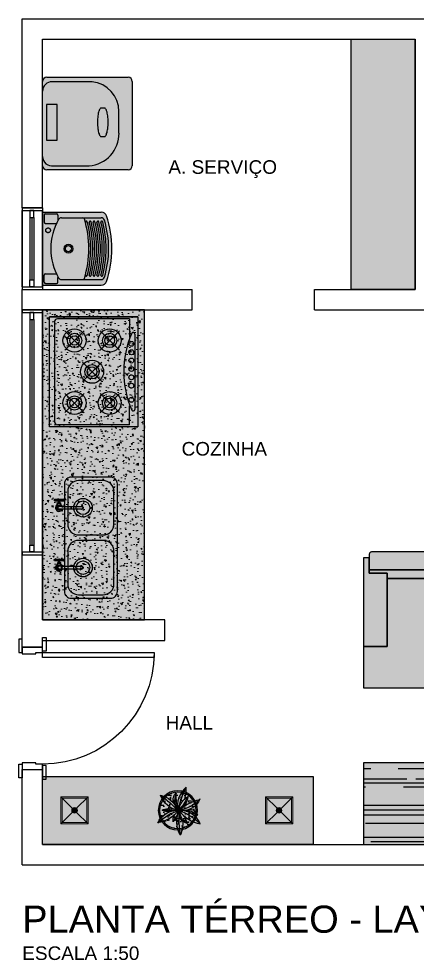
# Model space of a CAD drawing. Header units: millimetres. Extents: x 0 to 22.8, y -0.9 to 16.2.
# Drawn here: x -0.03 to 2.91, y -0.7 to 6.22 of the extents above; entities that cross this region are included whole.
import ezdxf

# ---------------------------------------------------------------- set-up
doc = ezdxf.new("R2010")
doc.units = ezdxf.units.MM
for name, pattern in [('CONTINU', [0]), ('DASHED', [15, 12, -3]), ('HIDDEN', [9.525, 6.35, -3.175])]:
    doc.linetypes.add(name, pattern=pattern)
for name, color, linetype in [('AI-Caixilhos', 2, 'Continuous'), ('AI-Equip coz', 1, 'Continuous'), ('AI-Equip san', 1, 'Continuous'), ('AI-Hatch mob', 254, 'Continuous'), ('AI-Mob', 2, 'Continuous'), ('AI-Mármore', 2, 'Continuous'), ('AI-Produção', 1, 'Continuous'), ('ARQ_Alvenaria', 4, 'Continuous'), ('ARQ_Caixilho', 1, 'Continuous'), ('TEXTOS', 2, 'Continuous')]:
    doc.layers.add(name, color=color, linetype=linetype)
doc.layers.add('AI-Hatch equip coz', color=255, linetype='Continuous', lineweight=0)
doc.layers.add('AI-Hatch equip san', color=255, linetype='Continuous', lineweight=0)
doc.styles.get("Standard").update_dxf_attribs({"font": 'arial.ttf'})

# ---------------------------------------------------------------- blocks, each defined once
blk = doc.blocks.new('PT80 - DIMENSIONÁVEL')
at = {"color": 1}
for points in [[(0.04, 0.15), (-0.06, 0.15), (-0.06, 0.175), (0.04, 0.175)], [(0.86, 0.15), (0.96, 0.15), (0.96, 0.175), (0.86, 0.175)], [(0.03, 0), (-0.07, 0), (-0.07, -0.025), (0.03, -0.025)], [(0.87, 0), (0.97, 0), (0.97, -0.025), (0.87, -0.025)]]:
    blk.add_lwpolyline(points, close=True, dxfattribs=at)
for points in [[(0, 0.15), (0.05, 0.15), (0.05, 0.05), (0.04, 0.05), (0.04, 0), (0, 0)], [(0.86, 0), (0.86, 0.05), (0.85, 0.05), (0.85, 0.15), (0.9, 0.15), (0.9, 0)], [(0.04, 0), (0.04, -0.82), (0.075, -0.82), (0.075, 0)]]:
    blk.add_lwpolyline(points, close=True)
at = {"color": 1, "linetype": 'HIDDEN'}
blk.add_arc((0.04, 0), 0.82, 270, 0, dxfattribs=at)
blk = doc.blocks.new('*U36')
at = {"ltscale": 0.5}
for p, q in [((0.08, 0.6), (-0.07, 0.6)), ((-0.07, 0.6), (0.08, 0.6)), ((-0.07, 0.6), (-0.07, 0.58)), ((-0.07, 0.58), (0.08, 0.58)), ((0.08, 0.6), (0.08, 0.58)), ((-0.07, 0.02), (0.08, 0.02)), ((-0.07, 0.02), (-0.07, 0)), ((0.08, 0.02), (0.08, 0)), ((-0.07, 0), (0.08, 0))]:
    blk.add_line(p, q, dxfattribs=at)
at = {"color": 1, "ltscale": 0.25}
for p, q in [((-0.07, 0.02), (-0.07, 0.58)), ((0.08, 0.02), (0.08, 0.58)), ((-0.015, 0.53), (-0.015, 0.07)), ((0.015, 0.53), (0.015, 0.07))]:
    blk.add_line(p, q, dxfattribs=at)
at = {"color": 252, "ltscale": 0.25}
blk.add_line((0, 0.53), (0, 0.07), dxfattribs=at)
at = {"ltscale": 0.25}
for points in [[(0.015, 0.58), (-0.015, 0.58), (-0.015, 0.53), (0.015, 0.53)], [(-0.015, 0.07), (0.015, 0.07), (0.015, 0.02), (-0.015, 0.02)]]:
    blk.add_lwpolyline(points, close=True, dxfattribs=at)
blk = doc.blocks.new('*U38')
at = {"ltscale": 0.5}
for p, q in [((0.08, 1.8), (-0.07, 1.8)), ((-0.07, 1.8), (0.08, 1.8)), ((-0.07, 1.8), (-0.07, 1.78)), ((0.08, 1.8), (0.08, 1.78)), ((-0.07, 1.78), (0.08, 1.78)), ((-0.07, 0.02), (0.08, 0.02)), ((-0.07, 0.02), (-0.07, 0)), ((0.08, 0.02), (0.08, 0)), ((-0.07, 0), (0.08, 0))]:
    blk.add_line(p, q, dxfattribs=at)
at = {"color": 1, "ltscale": 0.25}
for p, q in [((-0.07, 0.02), (-0.07, 1.78)), ((0.08, 0.02), (0.08, 1.78)), ((-0.015, 1.73), (-0.015, 0.07)), ((0.015, 1.73), (0.015, 0.07))]:
    blk.add_line(p, q, dxfattribs=at)
at = {"color": 252, "ltscale": 0.25}
blk.add_line((0, 1.73), (0, 0.07), dxfattribs=at)
at = {"ltscale": 0.25}
for points in [[(0.015, 1.78), (-0.015, 1.78), (-0.015, 1.73), (0.015, 1.73)], [(-0.015, 0.07), (0.015, 0.07), (0.015, 0.02), (-0.015, 0.02)]]:
    blk.add_lwpolyline(points, close=True, dxfattribs=at)
blk = doc.blocks.new('CUBA DUPLA RETANGULAR 2C 40BL PRIME TRAMONTINA 94031106 - PLANTA')
at = {"layer": 'AI-Hatch equip coz'}
h = blk.add_hatch(color=256, dxfattribs=at)
edge = h.paths.add_edge_path()
edge.add_line((-0.395, -0.39), (0.395, -0.39))
edge.add_arc((0.395, -0.34), 0.05, 270, 360)
edge.add_line((0.445, -0.34), (0.445, -0.05))
edge.add_arc((0.395, -0.05), 0.05, 360, 450)
edge.add_line((0.395, 0), (-0.395, 0))
edge.add_arc((-0.395, -0.05), 0.05, 90, 180)
edge.add_line((-0.445, -0.05), (-0.445, -0.34))
edge.add_arc((-0.395, -0.34), 0.05, 180, 270)
for p, q in [((-0.1, -0.025), (-0.34, -0.025)), ((0.34, -0.025), (0.1, -0.025)), ((-0.42, -0.105), (-0.42, -0.285)), ((-0.02, -0.285), (-0.02, -0.105)), ((0.02, -0.105), (0.02, -0.285)), ((0.42, -0.285), (0.42, -0.105)), ((-0.34, -0.365), (-0.1, -0.365)), ((0.1, -0.365), (0.34, -0.365))]:
    blk.add_line(p, q)
blk.add_lwpolyline([(-0.395, -0.39), (0.395, -0.39, 0.4142136), (0.445, -0.34), (0.445, -0.05, 0.4142136), (0.395, 0), (-0.395, 0, 0.4142136), (-0.445, -0.05), (-0.445, -0.34, 0.4142136)], format="xyb", close=True)
for centre, radius in [((-0.22, -0.13725), 0.06833), ((0.22, -0.13725), 0.06833), ((-0.22, -0.13725), 0.04983), ((0.22, -0.13725), 0.04983)]:
    blk.add_circle(centre, radius)
for centre, start, end in [((-0.34, -0.105), 90, 180), ((-0.1, -0.105), 0, 90), ((0.1, -0.105), 90, 180), ((0.34, -0.105), 0, 90), ((-0.34, -0.285), 180, 270), ((-0.1, -0.285), 270, 0), ((0.1, -0.285), 180, 270), ((0.34, -0.285), 270, 0)]:
    blk.add_arc(centre, 0.08, start, end)
blk = doc.blocks.new('torneira loft design 1194-ds_planta')
at = {"layer": 'AI-Hatch equip san'}
blk.add_hatch(color=256, dxfattribs=at).paths.add_polyline_path([(0.0103, -0.0247, 0.168827), (0.0234, -0.0129), (0.0313, -0.0129), (0.0313, -0.0109), (0.0367, -0.0109), (0.0367, -0.0054), (0.0515, -0.0054, 0.000843), (0.0512, -0.0057), (0.0512, -0.0335), (0.0621, -0.0335), (0.0621, 0.0335), (0.0512, 0.0335), (0.0512, 0.0057, 0.000799), (0.0515, 0.0054), (0.0367, 0.0054), (0.0367, 0.0109), (0.036, 0.0109, -0.045723), (0.034, 0.0107, -0.04573), (0.032, 0.0109), (0.0313, 0.0109), (0.0313, 0.0129), (0.0234, 0.0129, 1.40626), (-0.0103, -0.0247), (-0.0103, -0.1666), (-0.0101, -0.1679), (-0.0097, -0.1691), (-0.0096, -0.1696), (-0.0092, -0.1703), (-0.0086, -0.1714), (-0.008, -0.1723), (-0.0078, -0.1725), (-0.0068, -0.1734), (-0.0058, -0.1743), (-0.0055, -0.1744), (-0.0046, -0.1749), (-0.0033, -0.1755), (-0.0025, -0.1757), (-0.002, -0.1758), (-0.0005, -0.176), (0.0009, -0.176), (0.0022, -0.1758), (0.0034, -0.1754), (0.0039, -0.1753), (0.0046, -0.1749), (0.0057, -0.1743), (0.0066, -0.1737), (0.0068, -0.1735), (0.0077, -0.1725), (0.0086, -0.1715), (0.0087, -0.1713), (0.0092, -0.1703), (0.0098, -0.169), (0.01, -0.1682), (0.0101, -0.1677), (0.0103, -0.1663), (0.0103, -0.1644)])
at = {"linetype": 'CONTINU'}
for points in [[(-0.0103, -0.0141), (-0.011, -0.0136), (-0.0123, -0.0123), (-0.0127, -0.012), (-0.0141, -0.0103), (-0.0145, -0.0097), (-0.0153, -0.0084), (-0.0161, -0.0067), (-0.0162, -0.0064), (-0.0169, -0.0043), (-0.0171, -0.0034), (-0.0173, -0.0022), (-0.0175, 0), (-0.0173, 0.0024), (-0.0171, 0.0034), (-0.0168, 0.0048), (-0.0161, 0.0067), (-0.016, 0.007), (-0.0149, 0.0091), (-0.0145, 0.0097), (-0.0136, 0.011), (-0.0123, 0.0123), (-0.012, 0.0127), (-0.0103, 0.0141), (-0.0097, 0.0145), (-0.0084, 0.0153), (-0.0067, 0.0161), (-0.0064, 0.0162), (-0.0043, 0.0169), (-0.0034, 0.0171), (-0.0022, 0.0173), (0, 0.0175), (0.0024, 0.0173), (0.0034, 0.0171), (0.0048, 0.0168), (0.0067, 0.0161), (0.007, 0.016), (0.0091, 0.0149), (0.0097, 0.0145), (0.011, 0.0136), (0.0123, 0.0123), (0.0127, 0.012), (0.0141, 0.0103), (0.0145, 0.0097), (0.0153, 0.0084), (0.0161, 0.0067), (0.0162, 0.0064), (0.0169, 0.0043), (0.0171, 0.0034), (0.0173, 0.0022), (0.0175, 0), (0.0173, -0.0024), (0.0171, -0.0034), (0.0168, -0.0048), (0.0161, -0.0067), (0.016, -0.007), (0.0149, -0.0091), (0.0145, -0.0097), (0.0136, -0.011), (0.0123, -0.0123), (0.012, -0.0127), (0.0103, -0.0141)], [(0.0103, -0.0115), (0.0109, -0.0109), (0.0112, -0.0106), (0.0125, -0.0091), (0.0128, -0.0086), (0.0135, -0.0074), (0.0143, -0.0059), (0.0144, -0.0057), (0.015, -0.0038), (0.0151, -0.003), (0.0153, -0.0019), (0.0154, 0), (0.0153, 0.0022), (0.0151, 0.003), (0.0148, 0.0042), (0.0143, 0.0059), (0.0141, 0.0062), (0.0132, 0.0081), (0.0128, 0.0086), (0.012, 0.0097), (0.0109, 0.0109), (0.0106, 0.0112), (0.0091, 0.0125), (0.0086, 0.0128), (0.0074, 0.0135), (0.0059, 0.0143), (0.0057, 0.0144), (0.0038, 0.015), (0.003, 0.0151), (0.0019, 0.0153), (0, 0.0154), (-0.0022, 0.0153), (-0.003, 0.0151), (-0.0042, 0.0148), (-0.0059, 0.0143), (-0.0062, 0.0141), (-0.0081, 0.0132), (-0.0086, 0.0128), (-0.0097, 0.012), (-0.0109, 0.0109), (-0.0112, 0.0106), (-0.0125, 0.0091), (-0.0128, 0.0086), (-0.0135, 0.0074), (-0.0143, 0.0059), (-0.0144, 0.0057), (-0.015, 0.0038), (-0.0151, 0.003), (-0.0153, 0.0019), (-0.0154, 0), (-0.0153, -0.0022), (-0.0151, -0.003), (-0.0148, -0.0042), (-0.0143, -0.0059), (-0.0141, -0.0062), (-0.0132, -0.0081), (-0.0128, -0.0086), (-0.012, -0.0097), (-0.0109, -0.0109), (-0.0106, -0.0112), (-0.0103, -0.0115)], [(-0.0103, 0), (-0.0102, 0.0014), (-0.01, 0.0028), (-0.0095, 0.0042), (-0.0088, 0.0054), (-0.008, 0.0065), (-0.0071, 0.0075), (-0.0061, 0.0084), (-0.005, 0.0091), (-0.0038, 0.0096), (-0.0025, 0.01), (-0.0013, 0.0103), (0, 0.0103)], [(-0.0095, 0.004), (-0.0098, 0.0034), (-0.0099, 0.0028), (-0.0102, 0.0014), (-0.0103, 0)], [(-0.0103, 0), (-0.0102, 0.0017), (-0.0098, 0.0033), (-0.0095, 0.004)], [(-0.0094, 0.0042), (-0.0095, 0.0042), (-0.0095, 0.004)], [(-0.0088, 0.0053), (-0.0092, 0.0048), (-0.0094, 0.0042)], [(-0.0094, 0.0042), (-0.0088, 0.0053)], [(-0.0088, 0.0053), (-0.0088, 0.0054), (-0.0082, 0.0063), (-0.008, 0.0065)], [(-0.0087, 0.0055), (-0.0084, 0.0061), (-0.008, 0.0065)], [(-0.0039, 0.0096), (-0.0048, 0.0092), (-0.0061, 0.0084), (-0.0073, 0.0073), (-0.008, 0.0065)], [(-0.0059, 0.0085), (-0.0061, 0.0083), (-0.0071, 0.0075), (-0.008, 0.0065), (-0.008, 0.0065)], [(-0.0059, 0.0085), (-0.005, 0.0091)], [(-0.005, 0.0091), (-0.0038, 0.0096), (-0.003, 0.0099)], [(-0.0028, 0.0099), (-0.0033, 0.0098), (-0.0037, 0.0096)], [(-0.003, 0.0099), (-0.0025, 0.01)], [(-0.0025, 0.01), (-0.0024, 0.01)], [(-0.0024, 0.01), (-0.0017, 0.0102), (0, 0.0103)], [(-0.0024, 0.01), (-0.0013, 0.0102)], [(-0.0013, 0.0102), (0, 0.0103)], [(0.004, 0.0095), (0.0033, 0.0098), (0.0017, 0.0102), (0, 0.0103)], [(0.004, 0.0095), (0.0034, 0.0098), (0.0028, 0.0099), (0.0014, 0.0102), (0, 0.0103)], [(0, 0.0103), (0.0014, 0.0102), (0.0028, 0.01), (0.0042, 0.0095), (0.0054, 0.0088), (0.0065, 0.008), (0.0075, 0.0071), (0.0084, 0.0061), (0.0091, 0.005), (0.0096, 0.0038), (0.01, 0.0025), (0.0103, 0.0013), (0.0103, 0)], [(0.0065, 0.008), (0.0063, 0.0082), (0.0054, 0.0088), (0.0042, 0.0095), (0.004, 0.0095)], [(0.0053, 0.0088), (0.0048, 0.0092), (0.0042, 0.0094)], [(0.0065, 0.008), (0.0061, 0.0084), (0.0055, 0.0087)], [(0.0096, 0.0037), (0.0096, 0.0038), (0.0091, 0.005), (0.0085, 0.0059), (0.0083, 0.0061), (0.0075, 0.0071), (0.0065, 0.008)], [(0.0065, 0.008), (0.0073, 0.0073), (0.0084, 0.0061), (0.0092, 0.0048), (0.0096, 0.0039)], [(0.0065, 0.008), (0.0065, 0.008), (0.0065, 0.008)], [(0.01, 0.0024), (0.01, 0.0025), (0.0099, 0.003), (0.0096, 0.0037)], [(0.0096, 0.0037), (0.0098, 0.0033), (0.0099, 0.0028)], [(0.0103, -0.0235), (0.0103, 0), (0.0102, 0.0013), (0.01, 0.0024)], [(0.01, 0.0024), (0.0102, 0.0017), (0.0103, 0)], [(-0.0103, -0.0115), (-0.0103, 0)], [(-0.0103, 0), (-0.0103, -0.0004)], [(-0.0103, 0), (-0.0103, -0.0003)], [(-0.0103, -0.0141), (-0.0103, -0.0115)], [(-0.0103, -0.0235), (-0.0103, -0.0141)], [(-0.0103, -0.1644), (-0.0103, -0.0235)], [(0.0103, -0.0236), (0.0103, -0.1644), (0.0103, -0.1663), (0.0101, -0.1677), (0.01, -0.1682), (0.0098, -0.169), (0.0092, -0.1703), (0.0087, -0.1713), (0.0086, -0.1715), (0.0077, -0.1725), (0.0068, -0.1735), (0.0066, -0.1737), (0.0057, -0.1743), (0.0046, -0.1749), (0.0039, -0.1753), (0.0034, -0.1754), (0.0022, -0.1758), (0.0009, -0.176)], [(0.0103, -0.0003), (0.0103, 0)], [(0.0103, -0.0004), (0.0103, 0)], [(0.0103, -0.0235), (0.0103, -0.0236)], [(0.0009, -0.176), (-0.0005, -0.176), (-0.002, -0.1758), (-0.0025, -0.1757), (-0.0033, -0.1755), (-0.0046, -0.1749), (-0.0055, -0.1744), (-0.0058, -0.1743), (-0.0068, -0.1734), (-0.0078, -0.1725), (-0.008, -0.1723), (-0.0086, -0.1714), (-0.0092, -0.1703), (-0.0096, -0.1696), (-0.0097, -0.1691), (-0.0101, -0.1679), (-0.0103, -0.1666)], [(0.0009, -0.176), (0.0009, -0.1746), (0, -0.1747)]]:
    blk.add_lwpolyline(points, dxfattribs=at)
for points in [[(0.0103, -0.0128, 2.835188), (-0.0103, -0.0128)], [(0.0103, -0.0128, 2.832283), (-0.0103, -0.0128)], [(-0.0059, 0.0085, 0.246498), (-0.0103, 0)], [(-0.005, 0.0091, 0.025577), (-0.0059, 0.0085)], [(-0.003, 0.0099, 0.050704), (-0.005, 0.0091)], [(-0.0025, 0.01, 0.012541), (-0.003, 0.0099)], [(-0.0013, 0.0102, 0.031228), (-0.0025, 0.01)], [(0, 0.0103, 0.03101), (-0.0013, 0.0102)], [(0.0103, 0, 0.414209), (0, 0.0103)]]:
    blk.add_lwpolyline(points, format="xyb", dxfattribs=at)
for points in [[(0.0117, 0.0129), (0.0313, 0.0129)], [(0.0313, 0.0129), (0.0313, -0.0129)], [(0.0313, 0.0109), (0.032, 0.0109)], [(0.0313, 0), (0.0621, 0)], [(0.036, 0.0109), (0.0367, 0.0109)], [(0.0367, 0.0109), (0.0367, -0.0109)], [(0.0367, 0.0054), (0.0519, 0.005)], [(0.0367, 0.0054), (0.0515, 0.0054)], [(0.0512, 0.0335), (0.0621, 0.0335)], [(0.0512, 0.0335), (0.0512, 0.0057)], [(0.0514, 0.0015), (0.0513, 0.0011)], [(0.0521, 0.003), (0.0519, 0.0026)], [(0.052, 0.0027), (0.0519, 0.0026)], [(0.0521, 0.0049), (0.0521, 0.003)], [(0.053, 0.004), (0.0521, 0.003)], [(0.0525, 0.0035), (0.0521, 0.003)], [(0.0541, 0.0048), (0.0527, 0.0038)], [(0.0541, 0.0048), (0.0539, 0.0047)], [(0.0557, 0.0054), (0.0553, 0.0053)], [(0.0567, 0.0335), (0.0567, 0.0054)], [(0.0581, 0.0053), (0.0587, 0.0051)], [(0.0581, 0.0053), (0.0595, 0.0047)], [(0.0595, 0.0046), (0.0594, 0.0047)], [(0.0595, 0.0047), (0.0605, 0.0038)], [(0.0617, 0.002), (0.0619, 0.0015)], [(0.0618, 0.0018), (0.0619, 0.0015)], [(0.0621, 0.001), (0.0619, 0.0015)], [(0.0621, 0.0335), (0.0621, -0.0335)], [(0.0621, 0.001), (0.0621, 0)], [(0.0117, -0.0129), (0.0313, -0.0129)], [(0.0313, -0.0109), (0.0367, -0.0109)], [(0.0367, -0.0054), (0.0515, -0.0054)], [(0.0512, -0.0057), (0.0512, -0.0335)], [(0.0512, -0.0335), (0.0621, -0.0335)], [(0.0513, -0.001), (0.0514, -0.0014)], [(0.0519, -0.0025), (0.0521, -0.003)], [(0.0521, -0.003), (0.0525, -0.0035)], [(0.0521, -0.003), (0.0521, -0.0049)], [(0.0529, -0.0039), (0.0524, -0.0033)], [(0.0539, -0.0047), (0.0541, -0.0048)], [(0.0553, -0.0053), (0.0557, -0.0054)], [(0.0567, -0.0054), (0.0567, -0.0335)], [(0.0582, -0.0052), (0.0581, -0.0053)], [(0.0595, -0.0047), (0.0582, -0.0052)], [(0.0595, -0.0046), (0.0594, -0.0047)], [(0.0605, -0.0038), (0.0595, -0.0047)], [(0.0619, -0.0015), (0.0617, -0.002)], [(0.0621, -0.0009), (0.0619, -0.0015)], [(0.0621, 0), (0.0621, -0.0009)]]:
    blk.add_lwpolyline(points)
for points in [[(0.032, 0.0109, 0.04573), (0.034, 0.0107)], [(0.034, 0.0107, 0.045723), (0.036, 0.0109)], [(0.0512, 0.0057, 0.002534), (0.0521, 0.0049)], [(0.0621, 0, 1.003644), (0.0512, 0)], [(0.0513, 0.0011, 0.052994), (0.0512, 0)], [(0.0567, 0.0072, 0.157106), (0.0541, 0.0064, 0.125434), (0.0521, 0.004)], [(0.0553, 0.0053, 0.056829), (0.0541, 0.0048)], [(0.0567, 0.0054, 0.045084), (0.0557, 0.0054)], [(0.0621, 0, 0.156731), (0.0606, 0.0051, 0.116195), (0.0587, 0.0067, 0.11653), (0.0567, 0.0072)], [(0.0613, 0.0028, 0.058643), (0.0605, 0.0038)], [(0.0618, 0.0018, 0.053011), (0.0613, 0.0028)], [(0.0621, 0, 0.065244), (0.0619, 0.0015)], [(0.0512, 0, 0.048116), (0.0513, -0.001)], [(0.0512, 0, 1.001827), (0.0621, 0)], [(0.0521, -0.0049, 0.002652), (0.0512, -0.0057)], [(0.0514, -0.0014, 0.055405), (0.0519, -0.0025)], [(0.0521, -0.004, 0.125458), (0.0541, -0.0064, 0.155422), (0.0567, -0.0072)], [(0.0541, -0.0048, -0.07031), (0.0529, -0.0039)], [(0.0553, -0.0053, -0.056723), (0.0541, -0.0048)], [(0.0567, -0.0054, -0.045297), (0.0557, -0.0054)], [(0.0567, -0.0072, 0.116611), (0.0587, -0.0067, 0.116203), (0.0606, -0.0051, 0.156731), (0.0621, 0)], [(0.0613, -0.0028, -0.059846), (0.0605, -0.0038)], [(0.0619, -0.0015, -0.062489), (0.0613, -0.0028)]]:
    blk.add_lwpolyline(points, format="xyb")
blk.add_lwpolyline([(-0.0103, -0.1644), (-0.0103, -0.1666), (-0.0103, -0.1653)], close=True, dxfattribs=at)
for start, end in [(28.94784, 247.28036), (292.71955, 331.05033)]:
    blk.add_arc((0, 0), 0.0267, start, end)
for points in [[(0, -0.1747), (-0.0032, -0.1747), (-0.0062, -0.1734), (-0.0085, -0.1713), (-0.01, -0.1684), (-0.0103, -0.1653)], [(0.0009, -0.1746), (0.0041, -0.1743), (0.007, -0.1728), (0.0091, -0.1705), (0.0103, -0.1675), (0.0103, -0.1644)]]:
    blk.add_open_spline(points, degree=5, dxfattribs=at)
blk = doc.blocks.new('A$C37E76B76')
at = {"layer": 'AI-Hatch equip coz'}
blk.add_hatch(color=256, dxfattribs=at).paths.add_polyline_path([(0.65, 0.4025), (0.65, -0.4075), (0, -0.4075), (0, 0.4025)])
for p, q in [((0.65, 0.4025), (0, 0.4025)), ((0.0383, 0.3661), (0.0383, -0.3711)), ((0.5891, 0.3867), (0.0589, 0.3867)), ((0.5891, 0.3867), (0.5891, 0.2487)), ((0.2556, 0.2985), (0.1134, 0.1569)), ((0.2556, 0.1564), (0.1134, 0.298)), ((0.3724, 0.2985), (0.5146, 0.1569)), ((0.3724, 0.1564), (0.5146, 0.298)), ((0.6289, 0.2741), (0.6289, -0.2789)), ((0.2429, 0.0685), (0.3851, -0.0731)), ((0.2429, -0.0735), (0.3851, 0.0681)), ((0.2556, -0.1612), (0.1134, -0.3028)), ((0.2556, -0.3033), (0.1134, -0.1616)), ((0.3724, -0.1612), (0.5146, -0.3028)), ((0.3724, -0.3033), (0.5146, -0.1616)), ((0.5891, -0.3917), (0.5891, -0.2535)), ((0.5891, -0.3917), (0.0589, -0.3917))]:
    blk.add_line(p, q)
blk.add_lwpolyline([(0.65, 0.4025), (0.65, -0.4075), (0, -0.4075), (0, 0.4025), (0.65, 0.4025)], close=True)
for centre, radius in [((0.1847, 0.2274), 0.0847), ((0.1847, 0.2274), 0.0527), ((0.4433, 0.2274), 0.0847), ((0.4433, 0.2274), 0.0527), ((0.1847, 0.2274), 0.0354), ((0.4433, 0.2274), 0.0354), ((0.6031, 0.2028), 0.0182), ((0.6031, 0.1412), 0.0182), ((0.3138, -0.0025), 0.0847), ((0.6031, 0.0797), 0.0182), ((0.3138, -0.0025), 0.0527), ((0.3138, -0.0025), 0.0354), ((0.6031, 0.0181), 0.0182), ((0.6031, -0.0435), 0.0182), ((0.6031, -0.1051), 0.0182), ((0.1847, -0.2322), 0.0847), ((0.1847, -0.2322), 0.0527), ((0.1847, -0.2322), 0.0354), ((0.4433, -0.2322), 0.0847), ((0.4433, -0.2322), 0.0527), ((0.4433, -0.2322), 0.0354), ((0.6031, -0.2093), 0.0182)]:
    blk.add_circle(centre, radius)
for centre, radius, start, end in [((0.0589, 0.3661), 0.0206, 90, 180), ((1.2609, -0.0024), 0.7134, 156.64996, 203.35004), ((0.6165, 0.2741), 0.0123, 360, 149.67635), ((0.6165, -0.2789), 0.0123, 210.32365, 0), ((0.0589, -0.3711), 0.0206, 180, 270)]:
    blk.add_arc(centre, radius, start, end)
blk = doc.blocks.new('TQ02 - PLANTA')
at = {"layer": 'AI-Hatch equip coz'}
blk.add_hatch(color=256, dxfattribs=at).paths.add_polyline_path([(0.2675, 0), (-0.2675, 0), (-0.2675, -0.432, 0.320343), (-0.2405, -0.4699, 0.166892), (0.2405, -0.4699, 0.320344), (0.2675, -0.432)])
for p, q in [((0.2675, 0), (-0.2675, 0)), ((-0.2675, 0), (-0.2675, -0.432)), ((0.2675, 0), (0.2675, -0.432)), ((-0.2275, -0.1392), (-0.2275, -0.4307)), ((0.2275, -0.1392), (0.2275, -0.4307))]:
    blk.add_line(p, q)
at = {"ltscale": 0.399981}
for p, q in [((-0.2555, -0.0221), (-0.2555, -0.1021)), ((0.2555, -0.0221), (0.2555, -0.1021))]:
    blk.add_line(p, q, dxfattribs=at)
at = {"ltscale": 0.24998}
for p, q in [((-0.2455, -0.0121), (-0.1955, -0.0121)), ((0.2455, -0.0121), (0.1955, -0.0121))]:
    blk.add_line(p, q, dxfattribs=at)
at = {"ltscale": 0.387607}
for p, q in [((-0.1855, -0.0221), (-0.1855, -0.0996)), ((0.1855, -0.0221), (0.1855, -0.0996))]:
    blk.add_line(p, q, dxfattribs=at)
at = {"ltscale": 0.171677}
for p, q in [((-0.2455, -0.1121), (-0.2112, -0.1121)), ((0.2455, -0.1121), (0.2112, -0.1121))]:
    blk.add_line(p, q, dxfattribs=at)
at = {"linetype": 'DASHED'}
blk.add_circle((0.135, -0.04), 0.0175, dxfattribs=at)
for radius in [0.032, 0.0225]:
    blk.add_circle((0, -0.19), radius)
for centre, radius, start, end in [((-0.2455, -0.0221), 0.01, 90, 180.00001), ((0, -0.4906), 0.4306, 60.05096, 119.94904), ((-0.1955, -0.0221), 0.01, 0, 90), ((0.1955, -0.0221), 0.01, 90, 180.00001), ((0.2455, -0.0221), 0.01, 0, 90), ((-0.2455, -0.1021), 0.01, 180.00001, 270), ((-0.2025, -0.1392), 0.025, 119.94904, 180.00001), ((-0.2112, -0.1136), 0.0015, 299.25231, 90), ((-0.184, -0.0996), 0.0015, 180.00001, 295.20149), ((0.184, -0.0996), 0.0015, 244.79852, 0), ((0.2112, -0.1136), 0.0015, 90, 240.74769), ((0.2025, -0.1392), 0.025, 0, 60.05096), ((0.2455, -0.1021), 0.01, 270, 0), ((-0.2155, -0.2959), 0.012, 180.00001, 253.04228), ((0, 0.4109), 0.7509, 253.04228, 286.95772), ((-0.1954, -0.3214), 0.00699, 75.05645, 255.05645), ((-0.1954, -0.3499), 0.00699, 75.05645, 255.05645), ((0, 0.4109), 0.7648, 255.05645, 284.94355), ((0, 0.3824), 0.7509, 255.05645, 284.94355), ((0.1954, -0.3214), 0.00699, 284.94355, 104.94355), ((0.1954, -0.3499), 0.00699, 284.94355, 104.94355), ((0.2155, -0.2959), 0.012, 286.95772, 0), ((-0.1954, -0.3784), 0.00699, 75.05645, 255.05645), ((-0.1954, -0.4069), 0.00699, 75.05645, 255.05645), ((0, 0.3824), 0.7648, 255.05645, 284.94355), ((0, 0.3539), 0.7648, 255.05645, 284.94355), ((0, 0.3254), 0.7648, 255.05645, 284.94355), ((0, 0.3539), 0.7509, 255.05645, 284.94355), ((0, 0.3254), 0.7509, 255.05645, 284.94355), ((0.1954, -0.3784), 0.00699, 284.94355, 104.94355), ((0.1954, -0.4069), 0.00699, 284.94355, 104.94355), ((-0.2275, -0.432), 0.04, 180.00001, 251.05024), ((0, 0.2306), 0.7406, 251.05024, 288.94976), ((-0.2025, -0.4307), 0.025, 180.00001, 252.97343), ((0, 0.2306), 0.7166, 252.97343, 287.02657), ((-0.1954, -0.4354), 0.00699, 75.05645, 255.05645), ((0, 0.2969), 0.7648, 255.05645, 284.94355), ((0, 0.2969), 0.7509, 255.05645, 284.94355), ((0.1954, -0.4354), 0.00699, 284.94355, 104.94355), ((0.2025, -0.4307), 0.025, 287.02657, 0), ((0.2275, -0.432), 0.04, 288.94976, 0)]:
    blk.add_arc(centre, radius, start, end)
blk = doc.blocks.new('LAVAROUPAS BRAST G 0.68X0.66')
at = {"layer": 'AI-Hatch equip coz', "ltscale": 3}
h = blk.add_hatch(color=255, dxfattribs=at)
h.dxf.hatch_style = 1
h.paths.add_polyline_path([(0.3078, -0.07, 0.414214), (0.2378, 0), (-0.2419, 0, 0.464816), (-0.3109, -0.0818), (-0.3109, -0.342, 0.395006), (-0.07, -0.562), (0.0888, -0.562, 0.38608), (0.3078, -0.3634)], flags=17)
h.paths.add_polyline_path([(-0.1212, -0.106), (-0.1212, -0.0276), (0.14, -0.0276), (0.14, -0.106)], flags=16)
h.paths.add_polyline_path([(0.34, -0.03, 0.414214), (0.31, 0), (0.2378, 0, -0.414214), (0.3078, -0.07), (0.3078, -0.3634, -0.38608), (0.0888, -0.562), (-0.07, -0.562, -0.395006), (-0.3109, -0.342), (-0.3109, -0.0818, -0.464816), (-0.2419, 0), (-0.31, 0, 0.414214), (-0.34, -0.03), (-0.34, -0.63, 0.414214), (-0.31, -0.66), (0.31, -0.66, 0.414214), (0.34, -0.63)])
h.paths.add_polyline_path([(0.14, -0.0276), (-0.1212, -0.0276), (-0.1212, -0.106), (0.14, -0.106)], flags=16)
for p, q in [((-0.31, 0), (0.31, 0)), ((-0.34, -0.63), (-0.34, -0.03)), ((0.14, -0.0276), (-0.1212, -0.0276)), ((-0.1212, -0.0276), (-0.1212, -0.106)), ((0.14, -0.106), (0.14, -0.0276)), ((0.34, -0.03), (0.34, -0.63)), ((-0.3109, -0.0818), (-0.3109, -0.342)), ((-0.1212, -0.106), (0.14, -0.106)), ((0.3078, -0.3634), (0.3078, -0.07)), ((-0.0951, -0.4257), (-0.0951, -0.4603)), ((0.1141, -0.4603), (0.1141, -0.4257)), ((-0.07, -0.562), (0.0888, -0.562)), ((0.31, -0.66), (-0.31, -0.66))]:
    blk.add_line(p, q)
for centre, radius, start, end in [((-0.31, -0.03), 0.03, 90, 180), ((-0.2419, -0.07), 0.07, 189.71912, 189.71912), ((-0.2419, -0.07), 0.07, 90, 189.71912), ((0.2378, -0.07), 0.07, 360, 90), ((0.31, -0.03), 0.03, 0, 90), ((-0.0729, -0.3234), 0.2387, 184.49026, 270.70748), ((-0.044, -0.5013), 0.0912, 108.74138, 124.05321), ((-0.0118, -0.5962), 0.1915, 97.99979, 108.74138), ((0.0095, -0.748), 0.3447, 90, 97.99979), ((0.0095, -0.748), 0.3447, 82.00021, 90), ((0.0309, -0.5962), 0.1915, 71.25862, 82.00021), ((0.0888, -0.342), 0.22, 270, 354.44225), ((0.0631, -0.5013), 0.0912, 55.94679, 71.25862), ((-0.044, -0.3848), 0.0912, 235.94679, 251.25862), ((-0.0118, -0.2898), 0.1915, 251.25862, 262.00021), ((0.0095, -0.1381), 0.3447, 262.00021, 270), ((0.0095, -0.1381), 0.3447, 270, 277.99979), ((0.0309, -0.2898), 0.1915, 277.99979, 288.74138), ((0.0631, -0.3848), 0.0912, 288.74138, 304.05321), ((-0.31, -0.63), 0.03, 180, 270), ((0.31, -0.63), 0.03, 270, 0)]:
    blk.add_arc(centre, radius, start, end)
blk = doc.blocks.new('*U70')
at = {"layer": 'AI-Hatch mob'}
blk.add_hatch(color=33, dxfattribs=at).paths.add_polyline_path([(0, 1.84), (0, 0), (0.4711, 0), (0.4711, 1.84)])
blk.add_lwpolyline([(0, 1.84), (0, 0), (0.4711, 0), (0.4711, 1.84)], close=True)
blk = doc.blocks.new('SOFÁ 03 LUGARES 2900X1000MM')
at = {"layer": 'AI-Hatch mob', "ltscale": 3}
h = blk.add_hatch(color=31, dxfattribs=at)
h.paths.add_polyline_path([(0.6958, 1.45), (0.0436, 1.45), (0.0436, 1.4065), (0.1567, 1.4065), (0.1567, 1.2761), (0.6958, 1.2761)])
edge = h.paths.add_edge_path()
edge.add_line((0.1306, 1.4065), (0.0174, 1.4065))
edge.add_arc((0.0175, 1.389), 0.0175, 90.19243, 177.55458)
edge.add_line((0, 1.3898), (0, -1.3898))
edge.add_arc((0.0175, -1.389), 0.0175, 182.44542, 269.80757)
edge.add_line((0.0174, -1.4065), (0.1306, -1.4065))
edge.add_line((0.1306, -1.4065), (0.1306, 1.4065))
h.paths.add_polyline_path([(0.6958, -1.2761), (0.1958, -1.2761), (0.1567, -1.2761), (0.1567, -1.4065), (0.0436, -1.4065), (0.0436, -1.45), (0.6958, -1.45)])
at = {"layer": 'AI-Hatch mob', "true_color": 0xdbceac}
for points in [[(0.1958, 1.2761), (0.1567, 1.2761), (0.1567, 1.4065), (0.1306, 1.4065), (0.1306, -1.4065), (0.1567, -1.4065), (0.1567, -1.2761), (0.1958, -1.2761)], [(1.0001, 1.45), (0.6958, 1.45), (0.6958, 1.2761), (0.1958, 1.2761), (0.1958, -1.2761), (0.6958, -1.2761), (0.6958, -1.45), (1.0001, -1.45)]]:
    blk.add_hatch(color=9, dxfattribs=at).paths.add_polyline_path(points)
for p, q in [((1.0001, 0.4833), (0.1958, 0.4833)), ((1.0001, -0.4833), (0.1958, -0.4833))]:
    blk.add_line(p, q)
blk.add_lwpolyline([(0.1306, 1.4065), (0.0174, 1.4065, 0.400792), (0, 1.3898), (0, -1.3898, 0.400792), (0.0174, -1.4065), (0.1306, -1.4065)], format="xyb", close=True)
for points in [[(0.6958, 1.45), (0.0436, 1.45), (0.0436, 1.4065), (0.1567, 1.4065), (0.1567, 1.2761), (0.6958, 1.2761)], [(0.1958, 1.2761), (0.1567, 1.2761), (0.1567, 1.4065), (0.1306, 1.4065), (0.1306, -1.4065), (0.1567, -1.4065), (0.1567, -1.2761), (0.1958, -1.2761)], [(0.6958, -1.2761), (0.1958, -1.2761), (0.1567, -1.2761), (0.1567, -1.4065), (0.0436, -1.4065), (0.0436, -1.45), (0.6958, -1.45)]]:
    blk.add_lwpolyline(points, close=True)
blk.add_lwpolyline([(1.0001, 1.45), (0.6958, 1.45), (0.6958, 1.2761), (0.1958, 1.2761), (0.1958, -1.2761), (0.6958, -1.2761), (0.6958, -1.45), (1.0001, -1.45), (1.0001, 1.45)])
blk = doc.blocks.new('*U97')
at = {"layer": 'AI-Hatch equip san', "true_color": 0xe1d8b7}
blk.add_hatch(color=254, dxfattribs=at).paths.add_polyline_path([(0, 2.28), (0, 0), (0.75, 0), (0.75, 2.28)])
at = {"layer": 'AI-Hatch equip san', "true_color": 0xa79e70}
h = blk.add_hatch(dxfattribs=at)
h.set_pattern_fill('AR-CONC', color=33, scale=0.015, style=0)
h.set_pattern_definition([(50, (10.32504, -8.81466), (0.10758903, -0.0094128), [0.01125, -0.12375]), (355, (10.32504, -8.81466), (-0.0208127, 0.1128288), [0.009, -0.099]), (100.4514, (10.33401, -8.81544), (0.0867764, 0.1034159), [0.009561, -0.1051713]), (46.1842, (10.32504, -8.78466), (0.1600862, -0.0248279), [0.016875, -0.185625]), (96.6356, (10.33838, -8.78673), (0.1401994, 0.1461177), [0.0143415, -0.157757]), (351.1842, (10.32504, -8.78466), (0.1401993, 0.1461178), [0.0135, -0.1485]), (21, (10.34004, -8.79216), (0.08953606, -0.06039283), [0.01125, -0.12375]), (326, (10.34004, -8.79216), (0.0364973, 0.1087725), [0.009, -0.099]), (71.4514, (10.3475, -8.79719), (0.1260334, 0.0483796), [0.009561, -0.1051713]), (37.5, (10.32504, -8.81466), (0.00182398, 0.04993408), [0, -0.0978, 0, -0.1005, 0, -0.099375]), (7.5, (10.32504, -8.81466), (0.03946043, 0.05916176), [0, -0.0573, 0, -0.09555, 0, -0.037875]), (327.5, (10.29159, -8.81466), (0.08007337, -0.00338323), [0, -0.0375, 0, -0.117, 0, -0.15525]), (317.5, (10.27659, -8.81466), (0.08747793, 0.01501575), [0, -0.04875, 0, -0.0777, 0, -0.11025])])
h.paths.add_polyline_path([(0, 2.28), (0, 0), (0.75, 0), (0.75, 2.28)])
blk.add_lwpolyline([(0, 2.28), (0.75, 2.28), (0.75, 0), (0, 0)], close=True)
blk = doc.blocks.new('APARADOR 2900x600mm')
at = {"layer": 'AI-Hatch mob'}
blk.add_hatch(color=31, dxfattribs=at).paths.add_polyline_path([(0, 0), (0, -0.6), (2.9, -0.6), (2.9, 0)])
h = blk.add_hatch(dxfattribs=at)
h.set_pattern_fill('AR-RROOF', color=35, scale=0.2, angle=180, style=0)
h.set_pattern_definition([(180, (2.745, -0.6), (-0.44, -0.2), [3, -0.4, 1, -0.2]), (180, (2.479, -0.7), (0.2, -0.266), [0.6, -0.066, 1.2, -0.15]), (180, (2.645, -0.77), (-1.04, -0.134), [1.6, -0.28, 0.8, -0.2])])
h.paths.add_polyline_path([(0, 0), (0, -0.6), (2.9, -0.6), (2.9, 0)])
blk.add_lwpolyline([(0, -0.6), (2.9, -0.6), (2.9, 0), (0, 0)], close=True)
blk = doc.blocks.new('*U107')
at = {"layer": 'AI-Hatch mob'}
blk.add_hatch(color=33, dxfattribs=at).paths.add_polyline_path([(0, 1.99), (0, 0), (0.5, 0), (0.5, 1.99)])
blk.add_lwpolyline([(0, 1.99), (0, 0), (0.5, 0), (0.5, 1.99)], close=True)
blk = doc.blocks.new('lanterna - planta')
at = {"layer": 'AI-Hatch mob', "lineweight": 0, "true_color": 0xd3bf96}
for points in [[(0, 0.2), (0.01, 0.19), (0.19, 0.19), (0.2, 0.2)], [(0, 0), (0.01, 0.01), (0.01, 0.19), (0, 0.2)], [(0.19, 0.01), (0.2, 0), (0.2, 0.2), (0.19, 0.19)], [(0.0786, 0.1006, 1), (0.1202, 0.1006, 1)], [(0.2, 0), (0.19, 0.01), (0.01, 0.01), (0, 0)]]:
    blk.add_hatch(color=9, dxfattribs=at).paths.add_polyline_path(points)
at = {"layer": 'AI-Hatch mob', "lineweight": 0}
for points in [[(0.01, 0.19), (0.0847, 0.1153, -0.426995), (0.1147, 0.1147), (0.19, 0.19)], [(0.01, 0.19), (0.01, 0.01), (0.0853, 0.0853, -0.210227), (0.0786, 0.1006, -0.198912), (0.0847, 0.1153)], [(0.19, 0.19), (0.1147, 0.1147, -0.187647), (0.1202, 0.1006, -0.198912), (0.1141, 0.0859), (0.19, 0.01)], [(0.0853, 0.0853), (0.01, 0.01), (0.19, 0.01), (0.1141, 0.0859, -0.401547)]]:
    blk.add_hatch(color=254, dxfattribs=at).paths.add_polyline_path(points)
at = {"lineweight": 0}
for p, q in [((0, 0.2), (0.0847, 0.1153)), ((0.2, 0.2), (0.1147, 0.1147)), ((0.0853, 0.0853), (0, 0)), ((0.1141, 0.0859), (0.2, 0))]:
    blk.add_line(p, q, dxfattribs=at)
for points in [[(0, 0), (0.2, 0), (0.2, 0.2), (0, 0.2)], [(0.01, 0.01), (0.19, 0.01), (0.19, 0.19), (0.01, 0.19)]]:
    blk.add_lwpolyline(points, close=True, dxfattribs=at)
blk.add_circle((0.0994, 0.1006), 0.0208, dxfattribs=at)
blk = doc.blocks.new('produção planta')
at = {"layer": 'AI-Hatch mob', "true_color": 0xdbceac}
h = blk.add_hatch(color=9, dxfattribs=at)
edge = h.paths.add_edge_path()
edge.add_arc((0, -0.125), 0.125, 0, 360)
edge = h.paths.add_edge_path(flags=16)
edge.add_arc((0, -0.125), 0.1167, 0, 360)
at = {"layer": 'AI-Hatch mob'}
blk.add_hatch(color=255, dxfattribs=at).paths.add_polyline_path([(-0.1167, -0.125, 1), (0.1167, -0.125, 1)])
at = {"layer": 'AI-Hatch mob', "true_color": 0xa79e70}
h = blk.add_hatch(dxfattribs=at)
h.set_pattern_fill('AR-SAND', color=33, scale=0.001, angle=180, style=0, double=1)
h.set_pattern_definition([(217.5, (-0.116667, -0.241667), (0.0016, -0.0489413), [0, -0.038608, 0, -0.04318, 0, -0.041275]), (187.5, (-0.116667, -0.241667), (-0.044952, -0.071683), [0, -0.020828, 0, -0.034798, 0, -0.013335]), (147.5, (-0.085425, -0.241667), (-0.079099, -0.000144), [0, -0.0127, 0, -0.04572, 0, -0.05969]), (137.5, (-0.085425, -0.24167), (-0.076356, -0.022293), [0, -0.00635, 0, -0.029972, 0, -0.03429])])
edge = h.paths.add_edge_path()
edge.add_arc((0, -0.125), 0.1167, 0, 360)
at = {"color": 95, "flags": 128}
blk.add_lwpolyline([(-0.0678, -0.0949, 0.135862), (-0.1567, -0.1086, 0.247326), (-0.0024, -0.1167, -0.188686), (-0.0852, 0.0179, -0.277493), (0.0026, -0.1104)], format="xyb", dxfattribs=at)
at = {"color": 95}
for points in [[(0.0745, 0.015, 0.404034), (0.0028, -0.1221, 0.404034)], [(0.0029, -0.1168, 0.112321), (0.0692, 0.0151, 0.112321)], [(0.0014, -0.118, 0.186418), (-0.0795, -0.2537, 0.252114), (0.002, -0.1361)], [(0.0732, -0.0806, -0.085889), (0.1475, -0.0715, -0.299002), (-0.0025, -0.122, 0.249413), (0.0966, -0.2356, 0.265564), (0.0027, -0.1274, 0.265564)], [(-0.0093, -0.1772, 0.10007), (0.0017, -0.2256, 0.179323), (0.007, -0.15, 0.179323)], [(0.095, -0.2342, 0.066822), (-0.0034, -0.1251, 0.066822)], [(0.0214, -0.1257, 0.083152), (0.1105, -0.1358, -0.207321), (0.0155, -0.1331)]]:
    blk.add_lwpolyline(points, format="xyb", dxfattribs=at)
for radius in [0.125, 0.1167]:
    blk.add_circle((0, -0.125), radius)
for centre, radius, start, end in [((-0.3176, -0.2237), 0.3338, 18.59312, 45.90293), ((-0.707, -0.265), 0.7274, 15.29685, 21.37636), ((-0.0996, -0.0688), 0.0983, 350.60022, 44.58685), ((-0.0422, -0.0453), 0.0474, 346.31703, 73.31459), ((0.238, -0.1591), 0.2414, 135.10967, 169.33242), ((-0.054, 0.4349), 0.5524, 259.20133, 275.07612), ((-0.0186, -0.0508), 0.0664, 190.38806, 279.94902), ((0.0652, 0.2382), 0.3358, 243.64666, 251.41144), ((0.0044, -0.0119), 0.1029, 210.86687, 264.14724), ((0.0901, -0.3806), 0.2771, 109.47518, 124.98559), ((-0.0875, -0.2624), 0.1687, 59.73108, 60.89806), ((0.0991, -0.1738), 0.1134, 95.46862, 151.32224), ((0.2039, -0.3291), 0.2918, 113.72127, 133.60863), ((-0.0125, -0.0034), 0.116, 277.51657, 330.29024), ((-0.0446, 0.2628), 0.3852, 277.05724, 299.68392), ((-0.0193, -0.1393), 0.0596, 48.99049, 50.10082), ((-0.0193, -0.1393), 0.0647, 49.52998, 49.59271), ((-0.0193, -0.1393), 0.0698, 48.96596, 50.05571), ((-0.3531, -0.0012), 0.3723, 317.5358, 341.34556), ((-0.0246, -0.1658), 0.0466, 131.79871, 165.93998), ((-0.0598, -0.1075), 0.0481, 258.07797, 307.91693), ((-0.9813, -0.2043), 0.9832, 358.87137, 3.46334), ((0.0675, -0.0948), 0.0602, 243.48895, 316.97765)]:
    blk.add_arc(centre, radius, start, end, dxfattribs=at)

msp = doc.modelspace()

# ---------------------------------------------------------------- linework, layer by layer
at = {"layer": 'ARQ_Alvenaria'}
for p, q in [((0, 6.22), (0.15, 6.22)), ((0, 4.83), (0, 6.22)), ((0.15, 6.22), (7.53, 6.22)), ((0.15, 4.83), (0.15, 6.07)), ((0.15, 6.07), (2.89, 6.07)), ((2.89, 4.23), (2.89, 6.07)), ((0, 4.83), (0.15, 4.83)), ((0, 4.23), (1.25, 4.23)), ((0, 4.08), (0, 4.23)), ((1.25, 4.08), (1.25, 4.23)), ((2.15, 4.08), (2.15, 4.23)), ((2.15, 4.23), (2.89, 4.23)), ((0, 4.08), (1.25, 4.08)), ((2.15, 4.08), (3.05, 4.08)), ((0, 2.28), (0.15, 2.28)), ((0, 1.6), (0, 2.28)), ((0.15, 1.8), (0.15, 2.28)), ((1.05, 1.8), (0.15, 1.8)), ((1.05, 1.65), (1.05, 1.8)), ((0.15, 1.6), (0.15, 1.67)), ((0, 1.6), (0.15, 1.6)), ((0.15, 1.65), (1.05, 1.65)), ((0, 0), (0, 0.7)), ((0, 0), (0, 0.7)), ((0, 0.7), (0.15, 0.7)), ((0.15, 0.15), (0.15, 0.7)), ((0.15, 0.15), (7.53, 0.15)), ((0, 0), (7.53, 0))]:
    msp.add_line(p, q, dxfattribs=at)
at = {"layer": 'ARQ_Caixilho'}
for p, q in [((0, 4.83), (0, 4.23)), ((0.15, 4.83), (0.15, 4.23)), ((0, 2.28), (0, 4.08)), ((0.15, 2.28), (0.15, 4.08)), ((0.15, 1.6), (0.15, 1.65))]:
    msp.add_line(p, q, dxfattribs=at)

# ---------------------------------------------------------------- block references
at = {"layer": 'AI-Caixilhos'}
for name, p in [('*U36', (0.07, 4.23)), ('*U38', (0.07, 2.28))]:
    msp.add_blockref(name, p, dxfattribs=at)
at = {"layer": 'AI-Caixilhos', "xscale": -1, "rotation": 90}
msp.add_blockref('PT80 - DIMENSIONÁVEL', (0.15, 1.6), dxfattribs=at)
at = {"layer": 'AI-Equip coz', "rotation": 90}
for name, p in [('LAVAROUPAS BRAST G 0.68X0.66', (0.15, 5.45)), ('TQ02 - PLANTA', (0.15, 4.53)), ('CUBA DUPLA RETANGULAR 2C 40BL PRIME TRAMONTINA 94031106 - PLANTA', (0.31, 2.405))]:
    msp.add_blockref(name, p, dxfattribs=at)
at = {"layer": 'AI-Equip coz'}
msp.add_blockref('A$C37E76B76', (0.2, 3.6275), dxfattribs=at)
at = {"layer": 'AI-Equip san', "rotation": 90}
for p in [(0.272, 2.625), (0.272, 2.185)]:
    msp.add_blockref('torneira loft design 1194-ds_planta', p, dxfattribs=at)
at = {"layer": 'AI-Mob', "ltscale": 0.02, "xscale": -1}
msp.add_blockref('*U70', (2.89, 4.23), dxfattribs=at)
at = {"layer": 'AI-Mob', "rotation": 270}
msp.add_blockref('SOFÁ 03 LUGARES 2900X1000MM', (3.96, 2.3), dxfattribs=at)
at = {"layer": 'AI-Mob'}
msp.add_blockref('APARADOR 2900x600mm', (2.51, 0.75), dxfattribs=at)
at = {"layer": 'AI-Mob', "ltscale": 0.02, "xscale": -1, "rotation": 270}
msp.add_blockref('*U107', (0.15, 0.15), dxfattribs=at)
at = {"layer": 'AI-Mármore', "xscale": -1, "rotation": 180}
msp.add_blockref('*U97', (0.15, 4.08), dxfattribs=at)
at = {"layer": 'AI-Produção', "xscale": -1.152000000000001, "yscale": 1.152000000000001, "zscale": 1.152, "rotation": 270}
msp.add_blockref('produção planta', (1.289, 0.4), dxfattribs=at)
at = {"layer": 'AI-Produção', "lineweight": 0, "xscale": -1, "rotation": 270}
msp.add_blockref('lanterna - planta', (0.2845, 0.3006), dxfattribs=at)
at = {"layer": 'AI-Produção', "lineweight": 0, "rotation": 90}
msp.add_blockref('lanterna - planta', (1.99, 0.3006), dxfattribs=at)

# ---------------------------------------------------------------- texts
at = {"layer": 'TEXTOS'}
for s, height, p in [('A. SERVIÇO', 0.1, (1.0751, 5.0803)), ('COZINHA', 0.1, (1.1723, 3.0086)), ('HALL', 0.1, (1.055, 0.9943)), ('PLANTA TÉRREO - LAYOUT', 0.2, (0, -0.5)), ('ESCALA 1:50', 0.1, (0, -0.7))]:
    msp.add_text(s, height=height, dxfattribs=at).set_placement(p)

doc.saveas('drawing.dxf')
